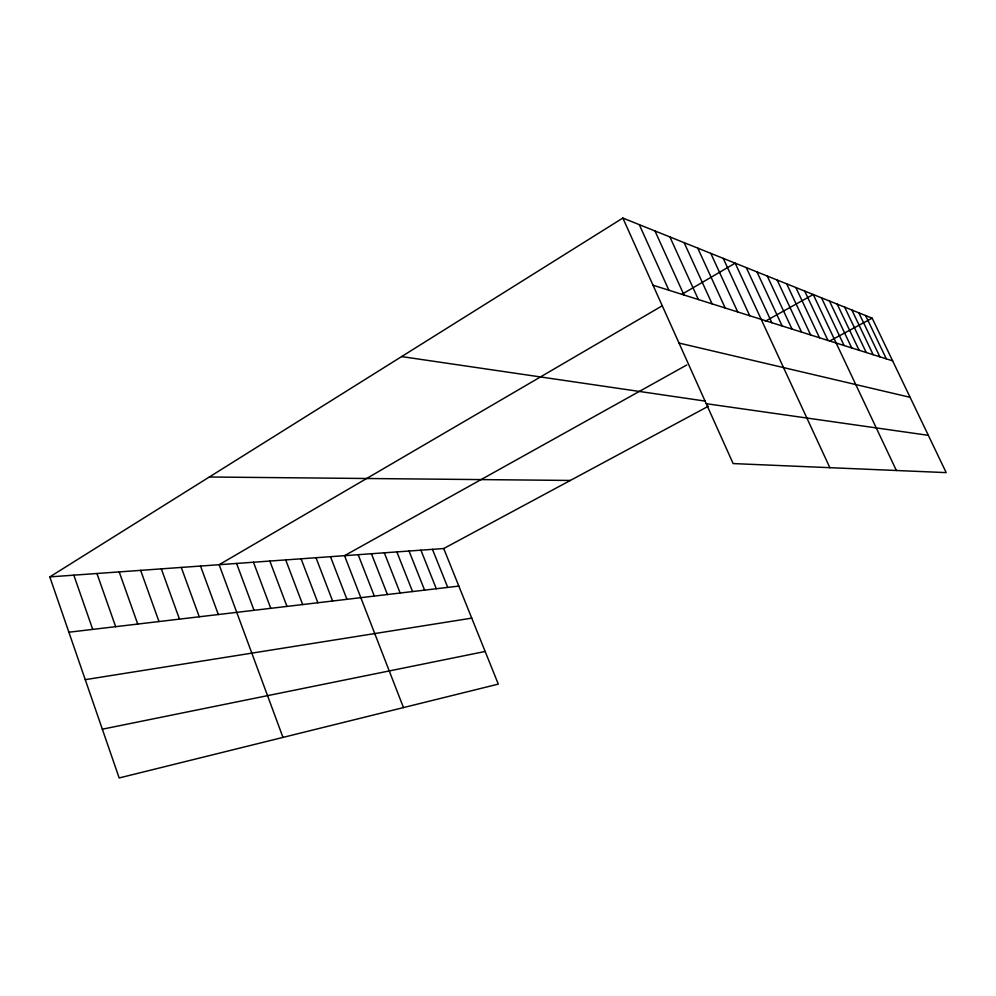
<?xml version="1.0" encoding="UTF-8"?>
<svg xmlns="http://www.w3.org/2000/svg" width="996" height="996" viewBox="0 0 996 996"><rect width="100%" height="100%" fill="white"/><g stroke="black" fill="none" stroke-linecap="round" stroke-linejoin="round"><path stroke-width="1.49" d="M49.8 576.896L443.718 548.535L498.299 684.115L119.159 777.951L49.8 576.896L622.849 218.049L872.172 318.172L946.2 472.614L733.143 463.576L622.849 218.049M662.402 305.685L219.132 564.707L282.976 737.413M681.862 294.318L735.185 263.156L829.855 467.684M686.792 364.972L344.529 555.668L403.467 707.583M765.339 321.21L813.246 294.517L896.375 470.498M443.718 548.535L708.43 406.206M829.593 341.055L872.172 318.172M102.339 729.197L485.152 651.471M85.245 679.658L471.731 618.13M68.886 632.211L458.832 586.084M209.334 476.997L570.359 480.446M706.239 403.691L928.322 435.327M401.625 356.58L705.243 401.102M678.998 343.047L910.107 397.317M653.015 285.217L892.615 360.838M865.599 315.533L886.34 358.846M858.838 312.819L879.854 356.805M851.854 310.005L873.156 354.688M844.633 307.117L866.246 352.509M837.175 304.116L859.1 350.256M829.469 301.029L851.717 347.928M821.501 297.829L844.073 345.512M804.706 291.081L827.962 340.433M795.854 287.52L819.471 337.744M786.678 283.835L810.657 334.967M777.154 280.013L801.519 332.079M767.256 276.041L792.019 329.091M756.985 271.92L782.146 325.966M746.303 267.625L771.888 322.729M723.245 258.362L749.714 315.732M710.783 253.358L737.725 311.947M697.76 248.141L725.2 308.001M684.152 242.663L712.09 303.867M669.897 236.948L698.37 299.535M654.97 230.948L683.991 294.99M639.295 224.66L668.889 290.222M432.463 549.344L447.727 587.391M420.91 550.178L436.31 588.748M409.045 551.025L424.595 590.13M396.856 551.909L412.543 591.549M384.319 552.805L400.155 593.018M371.433 553.739L387.419 594.525M358.174 554.697L374.322 596.081M330.485 556.689L346.932 599.318M316.006 557.723L332.614 601.011M301.091 558.806L317.873 602.754M285.715 559.914L302.66 604.56M269.854 561.047L286.96 606.415M253.482 562.23L270.763 608.332M236.587 563.45L254.03 610.311M200.532 566.039L218.323 614.532M181.272 567.434L199.25 616.785M161.327 568.865L179.479 619.126M140.648 570.359L158.987 621.554M119.209 571.903L137.734 624.069M96.948 573.509L115.661 626.683M73.829 575.165L92.728 629.397"/></g></svg>
